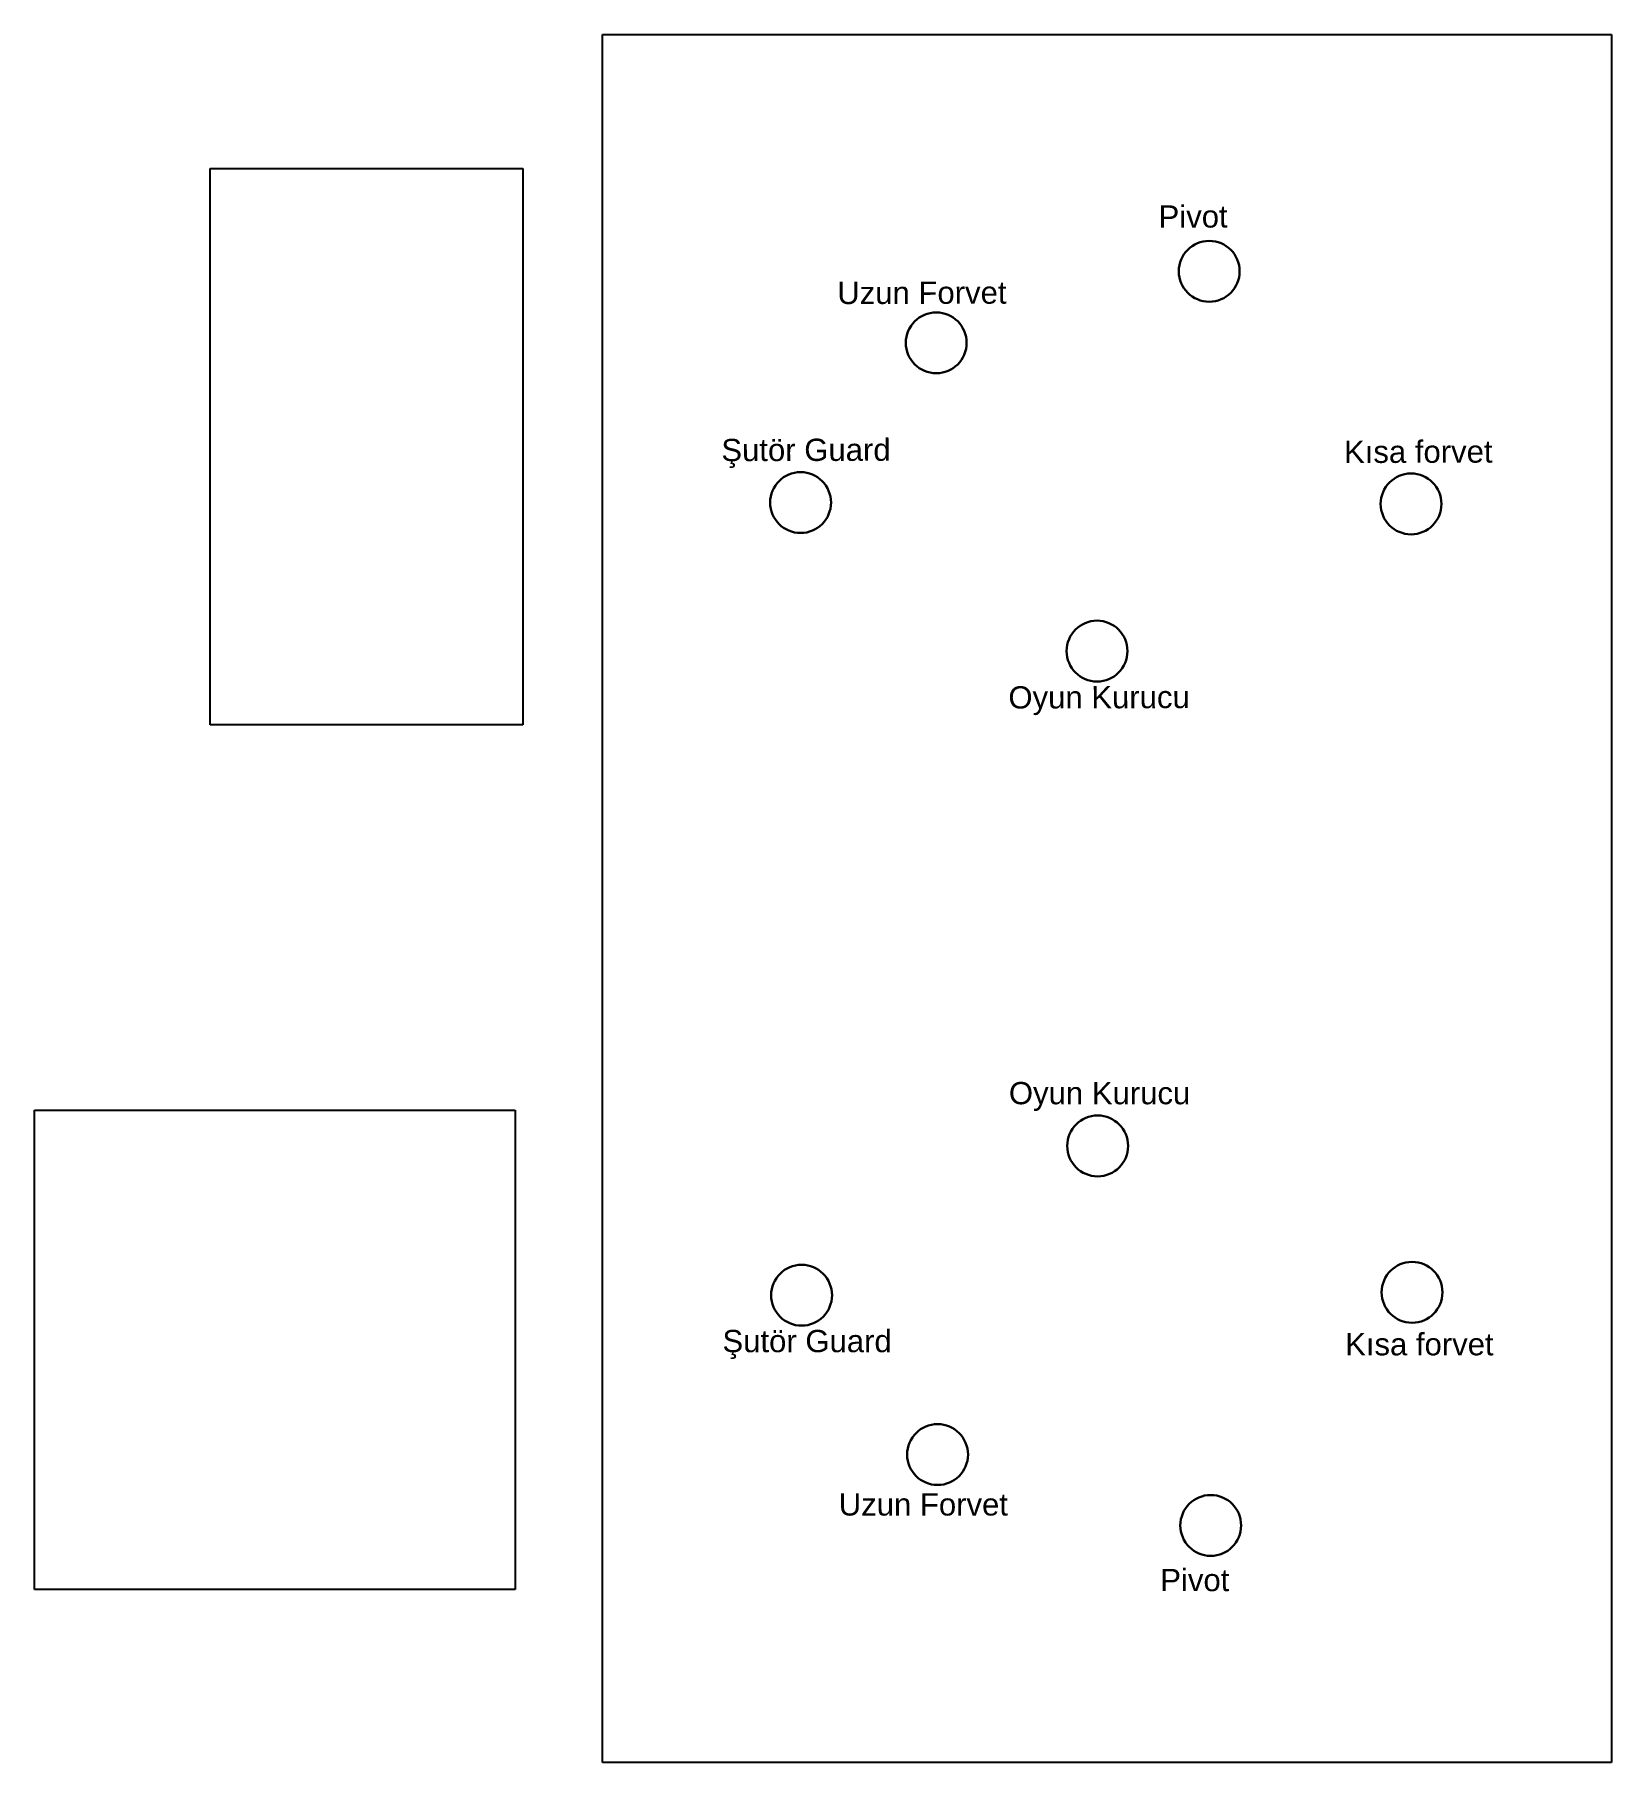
# Model space of a CAD drawing. Header units: millimetres. Extents: x 1655.6 to 1684, y 1749.1 to 1780.2.
import ezdxf

# ---------------------------------------------------------------- set-up
doc = ezdxf.new("R2010")
doc.units = ezdxf.units.MM
doc.styles.get("Standard").update_dxf_attribs({"font": 'arial.ttf'})
picture_1 = doc.add_image_def('image1.jpg', size_in_pixel=(856, 500))
picture_2 = doc.add_image_def('image2.png', size_in_pixel=(3840, 2160))
picture_3 = doc.add_image_def('image3.png', size_in_pixel=(299, 300))

msp = doc.modelspace()

# ---------------------------------------------------------------- linework, layer by layer
at = {"color": 5, "lineweight": 30}
for centre in [(1676.734, 1775.936), (1671.826, 1774.65), (1669.387, 1771.78), (1680.363, 1771.755), (1674.717, 1769.11), (1674.728, 1760.217), (1669.405, 1757.534), (1680.381, 1757.586), (1671.85, 1754.67), (1676.761, 1753.396)]:
    msp.add_circle(centre, 0.547, dxfattribs=at)

# ---------------------------------------------------------------- texts
at = {"char_height": 0.4, "attachment_point": 7, "rotation": 0.139}
for s, insert in [('{\\C5;Pivot}', (1675.824, 1776.714)), ('{\\C5;Uzun Forvet}', (1670.047, 1775.341)), ('{\\C5;Şutör Guard}', (1667.963, 1772.4)), ('{\\C5;Kısa forvet}', (1679.158, 1772.485)), ('{\\C5;Oyun Kurucu}', (1673.124, 1767.957))]:
    msp.add_mtext_dynamic_manual_height_columns(s, width=5.77253, gutter_width=12.5, heights=[0], dxfattribs=dict(at, insert=insert))
at = {"char_height": 0.4, "attachment_point": 1}
for s, insert in [('{\\C5;Oyun Kurucu}', (1673.132, 1761.366)), ('{\\C5;Şutör Guard}', (1667.982, 1756.91)), ('{\\C5;Kısa forvet}', (1679.177, 1756.853)), ('{\\C5;Uzun Forvet}', (1670.073, 1753.974)), ('{\\C5;Pivot}', (1675.854, 1752.615))]:
    msp.add_mtext_dynamic_manual_height_columns(s, width=5.77253, gutter_width=12.5, heights=[0], dxfattribs=dict(at, insert=insert))

# ---------------------------------------------------------------- pictures from other files: only their frames are drawn
image = msp.add_image(picture_1, insert=(1683.966, 1749.137), size_in_units=(31.054, 18.139), rotation=90)
image.dxf.flags = 7
image = msp.add_image(picture_2, insert=(1664.395, 1767.783), size_in_units=(10, 5.625), rotation=90)
image.dxf.flags = 7
image = msp.add_image(picture_3, insert=(1664.254, 1752.246), size_in_units=(8.612, 8.64), rotation=90)
image.dxf.flags = 7

doc.saveas('drawing.dxf')
